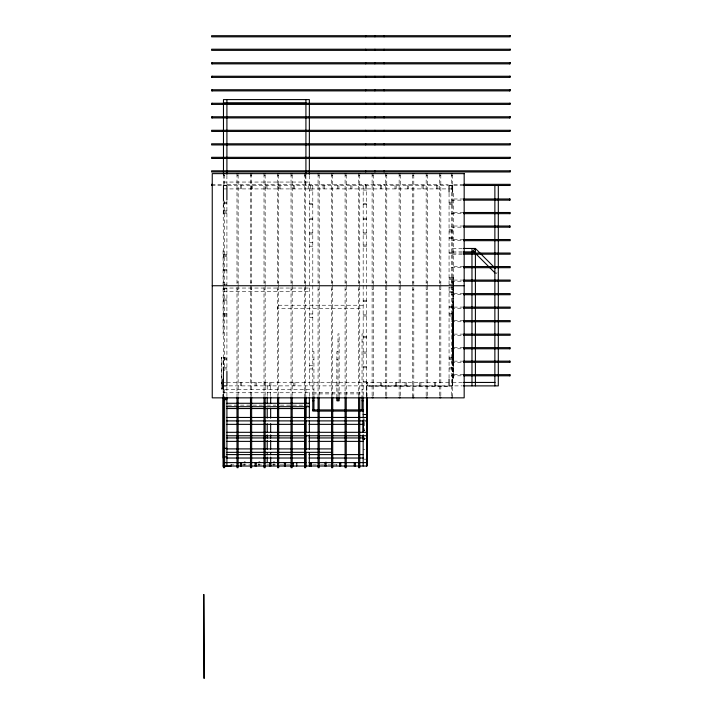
<?xml version="1.0" encoding="UTF-8"?>
<svg xmlns="http://www.w3.org/2000/svg" width="714" height="714" viewBox="0 0 714 714"><rect width="100%" height="100%" fill="white"/><g stroke="black" fill="none" stroke-linecap="round" stroke-linejoin="round"><path stroke-width="0.54" stroke-dasharray="3.57 2.68" d="M223.134 370.521L223.134 357.25L226.927 357.25M223.232 370.521L223.214 357.25M223.473 370.521L223.473 357.25M366.612 396.556L366.612 382.213L366.96 396.556M366.862 396.556L366.871 382.213M452.498 378.161L452.801 302.058M452.747 378.161L453.149 277.443L452.846 361.266M453.087 361.266L453.104 277.443M453.301 378.161L453.301 302.058L453.649 378.161M453.47 378.161L453.47 302.058M243.84 465.403L244.081 463.698M244.75 465.528L244.991 463.832M258.504 465.403L258.736 463.698M259.405 465.528L259.646 463.832M273.159 465.403L273.4 463.698M274.069 465.528L274.301 463.832M495.873 273.801L497.087 272.578M223.473 175.314L224.615 175.314M236.986 175.314L238.128 175.314M250.498 175.314L251.64 175.314M264.01 175.314L265.153 175.314M277.523 175.314L278.665 175.314M291.035 175.314L292.178 175.314M304.548 175.314L305.69 175.314M318.06 175.314L319.203 175.314M331.573 175.314L332.715 175.314M345.085 175.314L346.236 175.314M358.598 175.314L359.749 175.314M372.11 175.314L373.261 175.314M385.622 175.314L386.774 175.314M399.135 175.314L400.286 175.314M412.647 175.314L413.799 175.314M426.16 175.314L427.311 175.314M439.672 175.314L440.824 175.314M451.355 175.314L452.498 175.314M223.473 182.052L309.358 182.052M211.603 184.337L222.688 184.337M227.123 184.337L448.312 184.337M453.792 184.337L463.752 184.337M211.603 185.479L222.688 185.479M227.936 185.479L448.312 185.479M453.792 185.479L463.752 185.479M223.473 188.915L452.498 188.915M309.358 190.067L312.794 190.067M363.176 190.067L366.612 190.067M463.591 198.992L451.783 198.992L451.783 200.143L463.591 200.143M449.061 202.205L452.515 202.205M223.473 202.428L226.909 202.428M449.061 203.347L452.515 203.347M223.473 203.579L226.909 203.579M309.358 203.579L312.794 203.579M363.176 203.579L366.612 203.579M449.061 204.49L452.498 204.49M309.358 204.722L312.794 204.722M363.176 204.722L366.612 204.722M223.473 210.907L226.909 210.907M223.473 212.049L226.909 212.049M463.591 212.504L451.783 212.504L451.783 213.656L463.591 213.656M223.17 213.12L226.927 213.191M223.33 213.218L223.634 200.331M309.358 218.234L312.794 218.234M363.176 218.234L366.612 218.234M309.358 219.376L312.794 219.376M363.176 219.376L366.612 219.376M463.591 226.017L451.783 226.017L451.783 227.168L463.591 227.168M449.061 229.685L452.498 229.685M449.061 230.827L452.515 230.827M449.061 231.979L452.515 231.979M309.358 232.889L312.794 232.889M363.176 232.889L366.612 232.889M309.358 234.04L312.794 234.04M363.176 234.04L366.612 234.04M449.061 237.583L452.498 237.583M449.061 238.735L452.498 238.735M463.591 239.529L451.783 239.529L451.783 240.68L463.591 240.68M309.358 242.742L312.794 242.742M363.176 245.027L366.612 245.027M309.358 246.178L312.794 246.178M363.176 246.178L366.612 246.178M452.498 248.463L462.315 248.463M452.498 251.899L462.315 251.899M449.061 252.247L452.515 252.247M462.476 253.042L451.783 253.042L451.783 254.193L463.591 254.193M449.061 253.39L452.498 253.39M223.17 254.416L226.927 254.416M223.473 255.567L226.909 255.567M223.473 256.71L226.909 256.71M463.591 266.563L451.783 266.563L451.783 267.705L463.591 267.705M223.473 269.651L226.909 269.651M223.473 270.793L226.909 270.793M449.061 277.434L452.498 277.434M449.061 278.585L452.498 278.585M449.061 279.727L452.515 279.727M463.591 280.075L451.783 280.075L451.783 281.218L463.591 281.218M223.473 282.092L224.615 282.092M236.986 282.092L238.128 282.092M250.498 282.092L251.64 282.092M264.01 282.092L265.153 282.092M277.523 282.092L278.665 282.092M291.035 282.092L292.178 282.092M304.548 282.092L305.69 282.092M318.06 282.092L319.203 282.092M331.573 282.092L332.715 282.092M345.085 282.092L346.236 282.092M358.598 282.092L359.749 282.092M372.11 282.092L373.261 282.092M385.622 282.092L386.774 282.092M399.135 282.092L400.286 282.092M412.647 282.092L413.799 282.092M426.16 282.092L427.311 282.092M439.672 282.092L440.824 282.092M451.355 282.092L452.498 282.092M223.473 284.19L226.909 284.19M449.061 284.422L452.498 284.422M449.061 287.858L452.498 287.858M223.473 288.045L309.358 288.045M223.473 288.777L226.909 288.777M223.473 289.286L224.615 289.286M236.986 289.286L238.128 289.286M250.498 289.286L251.64 289.286M264.01 289.286L265.153 289.286M277.523 289.286L278.665 289.286M291.035 289.286L292.178 289.286M304.548 289.286L305.69 289.286M318.06 289.286L319.203 289.286M331.573 289.286L332.715 289.286M345.085 289.286L346.236 289.286M358.598 289.286L359.749 289.286M372.11 289.286L373.261 289.286M385.622 289.286L386.774 289.286M399.135 289.286L400.286 289.286M412.647 289.286L413.799 289.286M426.16 289.286L427.311 289.286M439.672 289.286L440.824 289.286M451.355 289.286L452.498 289.286M223.473 291.473L309.358 291.473M449.061 291.526L452.498 291.526M449.061 292.669L452.498 292.669M463.591 293.588L451.783 293.588L451.783 294.73L463.591 294.73M223.473 299.077L226.909 299.077M223.473 300.228L226.909 300.228M363.176 300.228L366.612 300.228M363.176 301.37L366.612 301.37M363.176 305.235L277.291 305.235L277.291 308.671L363.176 308.671M449.061 306.297L452.498 306.297M463.591 307.1L451.783 307.1L451.783 308.243L463.591 308.243M449.061 307.439L452.498 307.439M223.473 313.741L226.909 313.741M449.061 313.741L452.498 313.741M309.358 313.964L312.794 313.964M223.473 314.883L226.909 314.883M363.176 314.883L366.612 314.883M449.061 314.883L452.515 314.883M223.107 316.007L226.927 316.025M363.176 316.025L366.612 316.025M449.061 316.025L452.515 316.025M309.358 317.4L312.794 317.4M463.591 320.613L451.783 320.613L451.783 321.755L463.591 321.755M363.176 333.866L362.034 333.866L362.034 396.761M463.591 334.125L451.783 334.125L451.783 335.268L463.591 335.268M363.176 336.642L366.612 336.642M363.176 337.784L366.612 337.784M337.99 341.881L339.132 341.881M362.034 341.881L363.176 341.881M463.591 347.638L451.783 347.638L451.783 348.78L463.591 348.78M312.794 351.538L313.937 351.538L313.937 396.761M337.99 351.538L336.838 351.538L336.838 396.761M363.176 351.984L366.612 351.984M363.176 353.127L366.612 353.127M449.061 357.25L452.515 357.25M223.473 358.401L226.909 358.401M449.061 358.401L452.515 358.401M223.473 359.544L226.909 359.544M312.794 359.553L313.937 359.553M336.838 359.553L337.99 359.553M449.061 359.544L452.498 359.544M463.591 361.15L451.783 361.15L451.783 362.293L463.591 362.293M309.358 365.497L312.794 365.497M363.176 366.639L366.612 366.639M223.473 367.79L226.909 367.79M363.176 367.79L366.612 367.79M449.061 367.79L452.498 367.79M223.473 368.933L226.909 368.933M309.358 368.933L312.794 368.933M449.061 368.933L452.498 368.933M463.591 374.663L451.783 374.663L451.783 375.805L463.591 375.805M363.176 381.303L366.612 381.303M223.473 382.445L225.695 382.445M226.811 382.445L451.641 382.445M452.498 382.445L462.315 382.445M229.033 385.881L448.089 385.881M454.684 385.881L462.315 385.881M368.674 386.14L448.089 386.122M448.089 386.22L368.674 385.881M312.794 389.317L313.937 389.317M362.034 389.317L363.176 389.317M223.473 392.754L309.358 392.754M312.794 392.754L363.176 392.754M312.794 393.896L363.176 393.896M372.11 396.065L373.261 396.065M385.622 396.065L386.774 396.065M399.135 396.065L400.286 396.065M412.647 396.065L413.799 396.065M426.16 396.065L427.311 396.065M439.672 396.065L440.824 396.065M451.355 396.065L452.498 396.065M227.936 405.124L262.511 405.124M266.974 405.124L275.899 405.124M280.361 405.124L308.243 405.124M363.176 419.091L364.899 419.091M363.176 430.542L364.899 430.542M364.042 438.557L366.612 438.557M363.176 439.699L364.899 439.699M363.176 449.436L364.899 449.436M364.042 459.173L366.612 459.173M230.345 464.894L235.861 464.894M242.483 464.894L251.31 464.894M257.933 464.894L262.341 464.894M266.759 464.894L271.177 464.894M272.275 464.894L275.586 464.894M280.004 464.894L285.52 464.894M286.626 464.894L291.035 464.894M312.696 464.894L319.283 464.894M320.381 464.894L323.674 464.894M328.065 464.894L332.456 464.894M333.554 464.894L336.838 464.894M453.649 193.28L453.649 284.565M453.649 285.68L453.649 378.09M452.846 315.285L452.846 356.509M452.498 174.778L452.498 184.23M452.498 192.477L452.498 284.788M452.498 285.68L452.498 378.902M452.498 387.149L452.498 396.6M451.355 173.672L451.355 284.788M451.355 285.689L451.355 396.6M449.061 193.28L449.061 378.09M440.824 174.778L440.824 284.788M440.824 285.689L440.824 396.6M439.672 173.672L439.672 284.788M439.672 285.689L439.672 396.6M437.843 185.479L437.843 188.915M436.7 185.479L436.7 188.915M435.549 382.445L435.549 385.881M434.407 382.445L434.407 385.881M427.311 174.778L427.311 284.788M427.311 285.689L427.311 396.6M426.16 173.672L426.16 284.788M426.16 285.689L426.16 396.6M423.188 185.479L423.188 188.915M422.036 185.479L422.036 188.915M420.894 382.445L420.894 385.881M419.752 382.445L419.752 385.881M413.799 174.778L413.799 285.689M413.799 287.492L413.799 396.6M412.647 174.778L412.647 396.6M408.524 185.479L408.524 188.915M407.382 185.479L407.382 188.915M406.239 382.445L406.239 385.881M405.088 382.445L405.088 385.881M400.286 174.778L400.286 284.788M400.286 285.689L400.286 396.6M399.135 173.672L399.135 284.788M399.135 285.689L399.135 396.6M396.386 382.445L396.386 385.881M396.163 185.479L396.163 188.915M395.244 382.445L395.244 385.881M395.012 185.479L395.012 188.915M386.774 174.778L386.774 284.788M386.774 285.689L386.774 396.6M385.622 173.672L385.622 284.788M385.622 285.689L385.622 396.6M384.087 184.337L384.087 185.479M381.731 382.445L381.731 385.881M381.499 185.479L381.499 188.915M380.589 382.445L380.589 385.881M380.357 185.479L380.357 188.915M374.939 184.337L374.877 185.479M373.261 174.778L373.261 284.788M373.261 285.689L373.261 396.6M372.11 173.672L372.11 284.788M372.11 285.689L372.11 396.6M367.764 382.445L367.764 385.881M366.612 185.453L366.612 395.886M365.729 184.337L365.729 185.479M365.47 185.479L365.47 188.915M364.336 422.295L364.336 430.997M364.336 437.53L364.336 439.699M363.176 185.453L363.176 284.565M363.176 285.654L363.176 396.761M359.749 174.778L359.749 284.788M359.749 285.689L359.749 396.324M358.598 173.672L358.598 284.788M358.598 287.492L358.598 396.324M351.957 185.479L351.957 188.915M350.815 185.479L350.815 188.915M346.236 174.778L346.236 284.788M346.236 285.689L346.236 396.324M345.085 173.672L345.085 284.788M345.085 287.492L345.085 396.324M339.132 396.761L339.132 333.866L337.99 333.866L337.99 396.761M338.9 185.479L338.9 188.915M337.758 185.479L337.758 188.915M336.838 464.323L336.838 466.037M332.715 174.778L332.715 284.788M332.715 285.689L332.715 396.324M331.573 173.672L331.573 284.788M331.573 287.492L331.573 396.324M324.245 185.479L324.245 188.915M323.103 185.479L323.103 188.915M319.203 174.778L319.203 284.788M319.203 285.689L319.203 396.324M318.06 173.672L318.06 284.788M318.06 287.492L318.06 396.324M312.794 185.462L312.794 284.565M312.794 285.662L312.794 396.761M310.501 185.479L310.501 188.915M309.358 175.448L309.358 385.881M309.358 395.984L309.358 389.317L223.473 389.317L223.473 394.092M308.216 185.479L308.216 188.915M305.922 175.448L305.922 185.479M305.922 389.317L305.922 395.984M305.69 174.778L305.69 284.788M305.69 285.689L305.69 396.324M304.548 173.672L304.548 284.788M304.548 287.492L304.548 396.324M294.927 382.445L294.927 385.881M294.703 185.479L294.703 188.915M293.784 382.445L293.784 385.881M293.552 185.479L293.552 188.915M292.178 174.778L292.178 284.788M292.178 285.689L292.178 396.324M291.035 173.672L291.035 284.788M291.035 287.492L291.035 396.324M280.04 185.479L280.04 188.915M278.897 185.479L278.897 188.915M278.665 174.778L278.665 284.788M278.665 285.689L278.665 396.324M277.523 173.672L277.523 284.788M277.523 287.492L277.523 396.324M270.883 382.445L270.883 385.881M270.66 385.881L270.66 395.886M269.74 382.445L269.74 385.881M267.223 385.881L267.223 395.886M266.991 185.479L266.991 188.915M265.84 185.479L265.84 188.915M265.385 382.445L265.385 385.881M265.153 174.778L265.153 284.788M265.153 285.689L265.153 396.324M264.242 382.445L264.242 385.881M264.01 173.672L264.01 284.788M264.01 287.492L264.01 396.324M256.228 382.445L256.228 385.881M255.077 382.445L255.077 385.881M252.328 185.479L252.328 188.915M251.64 173.672L251.64 396.324M251.185 185.479L251.185 188.915M250.498 173.672L250.498 284.788M250.498 285.689L250.498 396.324M241.564 185.479L241.564 188.915M241.564 382.445L241.564 385.881M240.422 185.479L240.422 188.915M240.422 382.445L240.422 385.881M238.128 174.778L238.128 284.788M238.128 285.689L238.128 396.324M236.986 173.672L236.986 284.788M236.986 287.492L236.986 396.324M231.488 464.323L231.488 466.037M226.909 175.349L226.909 184.364M226.909 200.964L226.909 370.298M226.909 386.997L226.909 395.886M224.615 174.778L224.615 184.23M224.615 200.955L224.615 370.682M224.615 389.63L224.615 394.092M223.473 174.778L223.473 185.479M223.473 370.682L223.214 200.357M223.134 389.317L223.134 393.441M223.063 250.632L223.063 334.455M221.349 357.196L221.608 389.264L221.304 357.196"/><path stroke-width="1.07" d="M366.612 397.662L366.612 466.037L366.612 397.002M366.871 466.037L366.871 397.662M366.871 397.662L366.871 466.037L223.134 466.037M475.399 385.881L475.399 248.463L463.404 248.463M495.248 268.312L475.399 248.463L472.971 250.891L495.114 273.034M223.473 103.03L306.011 103.03M223.473 173.672L224.615 173.672M236.986 173.672L238.128 173.672M250.498 173.672L251.64 173.672M264.01 173.672L265.153 173.672M277.523 173.672L278.665 173.672M291.035 173.672L292.178 173.672M304.548 173.672L305.69 173.672M318.06 173.672L319.203 173.672M331.573 173.672L332.715 173.672M345.085 173.672L346.236 173.672M358.598 173.672L359.749 173.672M372.11 173.672L373.261 173.672M385.622 173.672L386.774 173.672M399.135 173.672L400.286 173.672M412.647 173.672L413.799 173.672M426.16 173.672L427.311 173.672M439.672 173.672L440.824 173.672M451.355 173.672L452.498 173.672M212.183 184.337L211.603 184.337L211.603 185.479L212.183 185.479M463.752 184.337L510.215 184.337L510.215 185.479L463.752 185.479M463.591 198.992L510.215 198.992L510.215 200.143L463.591 200.143M463.591 212.504L510.215 212.504L510.215 213.656L463.591 213.656M463.591 226.017L510.215 226.017L510.215 227.168L463.591 227.168M463.591 239.529L510.215 239.529L510.215 240.68L463.591 240.68M463.404 251.899L475.399 251.899L475.399 248.463M463.591 253.042L510.215 253.042L510.215 254.193L463.591 254.193M463.591 266.563L510.215 266.563L510.215 267.705L463.591 267.705M463.591 280.075L510.215 280.075L510.215 281.218L463.591 281.218M212.245 285.743L464.171 285.743M463.591 293.588L510.215 293.588L510.215 294.73L463.591 294.73M463.591 307.1L510.215 307.1L510.215 308.243L463.591 308.243M463.591 320.613L510.215 320.613L510.215 321.755L463.591 321.755M463.591 334.125L510.215 334.125L510.215 335.268L463.591 335.268M463.591 347.638L510.215 347.638L510.215 348.78L463.591 348.78M463.591 361.15L510.215 361.15L510.215 362.293L463.591 362.293M463.591 374.663L510.215 374.663L510.215 375.805L463.591 375.805M463.404 382.445L495.034 382.445M223.473 385.881L226.909 385.881L226.909 371.405M463.404 385.881L498.31 385.881L498.31 185.479M223.17 389.076L223.473 371.405M372.11 397.707L373.261 397.707M385.622 397.707L386.774 397.707M399.135 397.707L400.286 397.707M412.647 397.707L413.799 397.707M426.16 397.707L427.311 397.707M439.672 397.707L440.824 397.707M451.355 397.707L452.498 397.707M224.33 398.537L226.909 398.474M224.33 399.617L226.909 399.617M312.794 400.768L313.937 400.768M362.034 400.768L363.176 400.768M226.82 403.276L309.358 403.276M226.82 406.712L309.358 406.712M226.82 408.551L304.896 408.551M312.794 409.925L363.176 409.925M363.176 411.077L312.794 411.077L312.794 396.913M363.176 414.513L366.612 414.513M226.802 417.458L366.612 417.458M226.802 420.894L366.612 420.894M226.802 424.357L305.583 424.357M308.912 424.357L363.283 424.357M226.802 432.318L366.612 432.318M226.802 435.754L366.612 435.754M226.802 437.941L305.583 437.941M308.912 437.941L363.283 437.941M226.802 441.377L305.583 441.377M308.912 441.377L363.283 441.377M224.33 448.321L226.909 448.321M226.802 448.901L331.153 448.901M226.802 452.337L331.153 452.337M226.802 454.586L305.583 454.586M308.912 454.586L363.283 454.586M224.33 456.915L226.909 456.915M226.802 458.022L305.583 458.022M308.912 458.022L363.283 458.022M224.33 462.61L305.922 462.61M308.912 462.61L366.612 462.61M325.638 462.253L326.539 462.377M273.632 462.003L274.542 462.128M258.977 462.003L259.887 462.128M244.322 462.003L245.223 462.128M509.51 62.725L509.51 63.867M509.51 76.237L509.51 77.38M509.51 89.75L509.51 90.892M509.51 103.262L509.51 104.405M509.51 116.775L509.51 117.917M509.51 198.992L509.51 200.143M509.51 212.504L509.51 213.656M509.51 226.017L509.51 227.168M509.51 347.638L509.51 348.78M509.51 361.15L509.51 362.293M509.51 374.663L509.51 375.805M494.873 185.479L494.873 385.881M471.972 248.463L471.972 385.881M452.498 192.164L452.498 185.479L449.061 185.479L449.061 192.164M452.498 379.205L452.498 385.881L449.061 385.881L449.061 379.205M384.087 35.7L384.087 36.842M384.087 49.212L384.087 50.355M384.087 62.725L384.087 63.867M384.087 76.237L384.087 77.38M384.087 89.75L384.087 90.892M384.087 103.262L384.087 104.405M384.087 116.775L384.087 117.917M384.087 130.287L384.087 131.43M384.087 143.8L384.087 144.942M384.087 157.312L384.087 158.454M384.087 170.825L384.087 171.967M374.939 35.7L374.939 36.842M374.939 49.212L374.939 50.355M374.939 62.725L374.877 63.867M374.939 76.237L374.877 77.38M374.939 89.75L374.877 90.892M374.939 103.262L374.877 104.405M374.939 116.775L374.877 117.917M374.939 130.287L374.939 131.43M374.939 143.8L374.939 144.942M374.939 157.312L374.939 158.454M374.939 170.825L374.939 171.967M365.729 35.7L365.729 36.842M365.729 49.212L365.729 50.355M365.729 62.725L365.729 63.867M365.729 76.237L365.729 77.38M365.729 89.75L365.729 90.892M365.729 103.262L365.729 104.405M365.729 116.775L365.729 117.917M365.729 130.287L365.729 131.43M365.729 143.8L365.729 144.942M365.729 157.312L365.729 158.454M365.729 170.825L365.729 171.967M363.194 420.118L363.194 432.086M363.194 435.353L363.194 439.699M363.176 396.913L363.176 418.127M363.176 419.975L363.176 432.586M363.176 434.808L363.176 466.037M362.034 396.913L362.034 409.925M359.749 397.02L359.749 467.679L358.598 467.679L358.598 397.02M355.393 462.61L355.393 466.037M354.251 462.61L354.251 466.037M346.236 397.02L346.236 467.679L345.085 467.679L345.085 397.02M340.739 462.61L340.739 466.037M339.587 462.61L339.587 466.037M339.132 397.43L339.132 400.768L336.838 400.768L336.838 397.421M337.99 397.421L337.99 400.768M332.715 397.02L332.715 467.679L331.573 467.679L331.573 397.02M326.075 462.61L326.075 466.037M324.932 462.61L324.932 466.037M319.203 397.02L319.203 467.679L318.06 467.679L318.06 397.02M313.937 396.913L313.937 409.925M311.42 462.61L311.42 466.037M310.278 462.61L310.278 466.037M309.358 174.332L309.358 99.594L223.473 99.594L223.473 174.332M309.358 397.1L309.358 418.226M309.358 420.448L309.358 432.684M309.358 434.906L309.358 449.365M309.358 452.694L309.358 466.037M305.922 99.594L305.922 174.332M305.922 397.1L305.922 403.776M305.922 407.105L305.922 418.226M305.922 420.448L305.922 432.684M305.922 434.906L305.922 449.365M305.922 452.694L305.922 466.037M305.69 397.02L305.69 467.679L304.548 467.679L304.548 397.02M296.765 462.61L296.765 466.037M293.329 462.61L293.329 466.037M292.178 397.02L292.178 467.679L291.035 467.679L291.035 397.02M285.538 462.61L285.538 466.037M284.395 462.61L284.395 466.037M278.665 397.02L278.665 467.679L277.523 467.679L277.523 397.02M270.883 462.61L270.883 466.037M270.66 397.002L270.66 403.669M270.66 408.122L270.66 418.127M270.66 423.688L270.66 432.586M270.66 434.808L270.66 438.146M270.66 440.368L270.66 449.258M270.66 452.596L270.66 454.818M270.66 457.049L270.66 462.61M269.74 462.61L269.74 466.037M267.223 397.002L267.223 403.669M267.223 408.122L267.223 418.127M267.223 423.688L267.223 432.586M267.223 434.808L267.223 438.146M267.223 440.368L267.223 449.258M267.223 452.596L267.223 454.818M267.223 457.049L267.223 462.61M265.153 397.02L265.153 467.679L264.01 467.679L264.01 397.02M256.228 462.61L256.228 466.037M255.077 462.61L255.077 466.037M251.64 397.02L251.64 467.679L250.498 467.679L250.498 397.02M241.564 462.61L241.564 466.037M240.422 462.61L240.422 466.037M238.128 397.02L238.128 467.679L236.986 467.679L236.986 397.02M231.149 466.037L223.134 466.385L223.134 394.467M226.909 99.594L226.909 174.332M226.909 199.956L226.909 185.479L223.473 185.479L223.473 200.357M226.909 397.002L226.909 466.037M224.615 397.02L224.615 467.679L223.473 467.679L223.473 394.467M223.223 397.519L223.223 458.022M212.183 62.725L212.183 63.867M212.183 76.237L212.183 77.38M212.183 89.75L212.183 90.892M212.183 103.262L212.183 104.405M212.183 116.775L212.183 117.917M203.785 594.476L204.088 678.3L203.785 594.476M510.215 35.7L211.603 35.7L211.603 36.842L510.215 36.842L510.215 35.7M510.215 49.212L211.603 49.212L211.603 50.355L510.215 50.355L510.215 49.212M510.215 62.725L211.603 62.725L211.603 63.867L510.215 63.867L510.215 62.725M510.215 76.237L211.603 76.237L211.603 77.38L510.215 77.38L510.215 76.237M510.215 89.75L211.603 89.75L211.603 90.892L510.215 90.892L510.215 89.75M510.215 103.262L211.603 103.262L211.603 104.405L510.215 104.405L510.215 103.262M510.215 116.775L211.603 116.775L211.603 117.917L510.215 117.917L510.215 116.775M510.215 130.287L211.603 130.287L211.603 131.43L510.215 131.43L510.215 130.287M510.215 143.8L211.603 143.8L211.603 144.942L510.215 144.942L510.215 143.8M510.215 157.312L211.603 157.312L211.603 158.454L510.215 158.454L510.215 157.312M510.215 170.825L211.603 170.825L211.603 171.967L510.215 171.967L510.215 170.825M464.171 173.636L212.245 173.636L212.245 397.85L464.171 397.85L464.171 173.636M223.223 389.076L223.223 379.152L223.214 389.076"/></g></svg>
